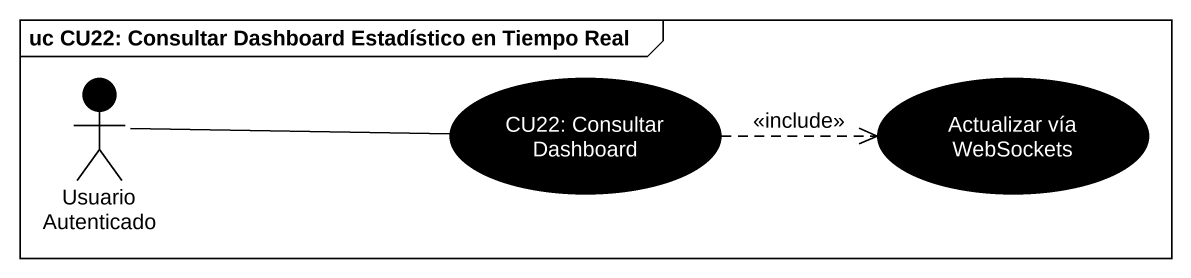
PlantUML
@startuml
mainframe uc CU22: Consultar Dashboard Estadístico en Tiempo Real
actor "Usuario Autenticado" as Usuario_Autenticado #000000
usecase "CU22: Consultar Dashboard" as CU22_Consultar_Dashboard #000000
usecase "Actualizar vía WebSockets" as Actualizar_vía_WebSockets #000000
Usuario_Autenticado -right- CU22_Consultar_Dashboard
CU22_Consultar_Dashboard .right.> Actualizar_vía_WebSockets : <<include>>
@enduml
